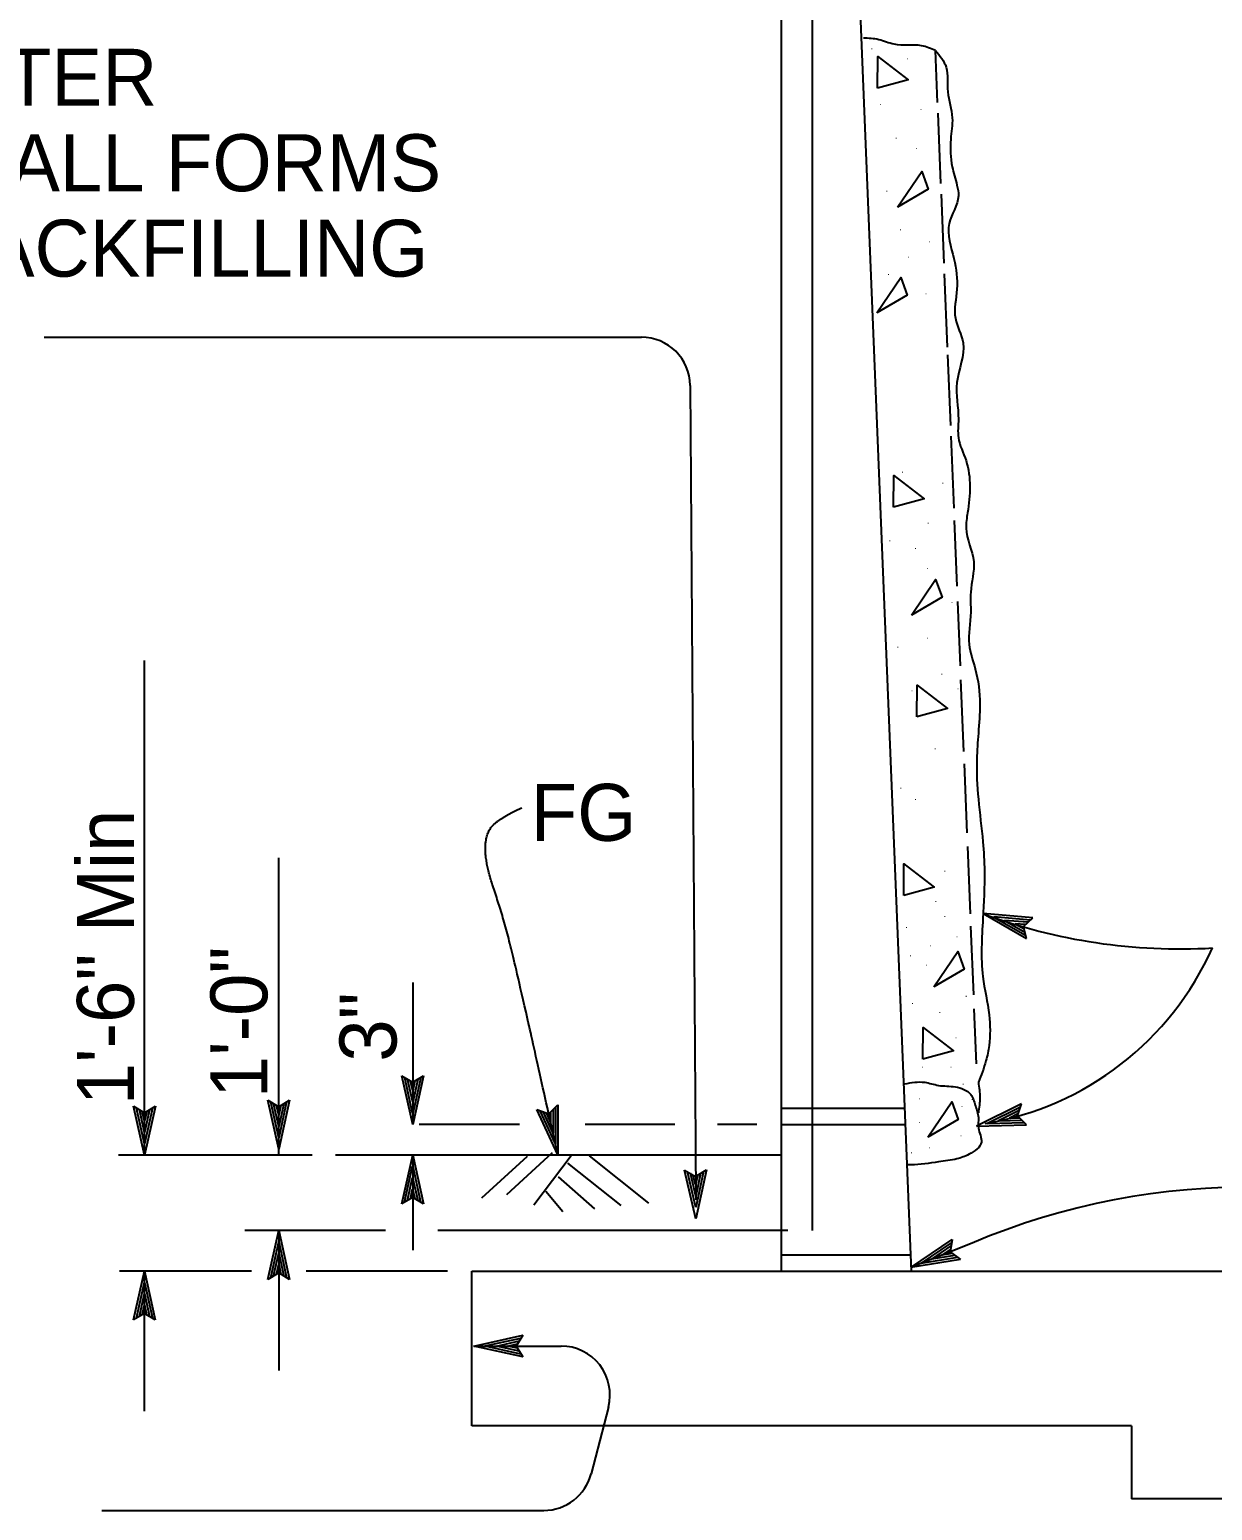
# Model space of a CAD drawing. Extents: x -894 to 866, y -472 to 714.
# Drawn here: x -12.9 to 132.3, y 331.7 to 513.6 of the extents above; entities that cross this region are included whole.
import ezdxf

# ---------------------------------------------------------------- set-up
doc = ezdxf.new("R2010")
doc.units = 0
for name, color, linetype in [('rd_EARTHWORK', 7, 'Continuous'), ('rd_PROFILE-OG', 7, 'Continuous'), ('str_Concrete-A', 7, 'Continuous'), ('str_Misc-Steel-A', 7, 'Continuous'), ('str_Text-A', 7, 'Continuous')]:
    doc.layers.add(name, color=color, linetype=linetype)

msp = doc.modelspace()

# ---------------------------------------------------------------- linework, layer by layer
at = {"layer": 'rd_EARTHWORK'}
for p, q in [((98.6, 504.67), (98.34, 511.07)), ((99.01, 494.71), (98.66, 503.35)), ((99.4, 484.92), (99.06, 493.39)), ((99.82, 474.6), (99.45, 483.62)), ((100.21, 464.98), (99.86, 473.65)), ((100.62, 454.82), (100.26, 463.66)), ((101, 445.23), (100.68, 453.31)), ((101.4, 435.43), (101.08, 443.35)), ((101.83, 424.91), (101.47, 433.73)), ((102.23, 414.94), (101.89, 423.4)), ((102.63, 404.96), (102.3, 413.23)), ((103.03, 395), (102.69, 403.46)), ((103.38, 386.52), (103.1, 393.3))]:
    msp.add_line(p, q, dxfattribs=at)
for points in [[(91.22, 506.43), (91.25, 510.33), (94.97, 507.45)], [(93.69, 491.83), (96.66, 496.18), (97.45, 494.01)], [(91.12, 478.82), (94.08, 483.17), (94.87, 480.99)], [(93.2, 454.94), (93.23, 458.84), (96.95, 455.96)], [(95.39, 441.69), (98.36, 446.04), (99.15, 443.87)], [(96.05, 429.18), (96.08, 433.09), (99.8, 430.21)], [(94.44, 407.21), (94.47, 411.11), (98.19, 408.23)], [(98.12, 396.01), (101.09, 400.36), (101.88, 398.18)], [(96.8, 387.1), (96.83, 391), (100.55, 388.12)], [(97.38, 377.51), (100.35, 381.86), (101.14, 379.69)]]:
    msp.add_lwpolyline(points, close=True, dxfattribs=at)
for points in [[(98.34, 511.07), (96.64, 511.64), (93.25, 511.83), (91.37, 512.39), (89.49, 512.58)], [(98.34, 511.07), (99.65, 509.01), (99.84, 506), (100.4, 502.8), (100.21, 500.16), (100.4, 496.78), (100.97, 494.52), (101.15, 493.2), (100.02, 489.82), (100.59, 485.49), (100.97, 481.73), (100.78, 478.15), (101.72, 475.14), (100.97, 470.25), (101.15, 465.74), (101.15, 463.48), (102.09, 460.66), (102.28, 454.26), (102.09, 452.38), (103.03, 448.24), (102.66, 444.48), (102.66, 442.03), (102.47, 438.08), (103.22, 435.07), (103.79, 430.74), (103.6, 427.17), (103.41, 423.97), (103.6, 419.08), (104.16, 413.81), (104.35, 410.23), (104.16, 404.4), (104.16, 397.25), (104.92, 392.55), (104.92, 388.79), (104.54, 386.9), (103.6, 384.27)], [(94.57, 384.08), (97.01, 384.27), (98.71, 383.89), (100.78, 383.71), (102.66, 382.77), (103.22, 381.45), (103.6, 379.94), (103.6, 378.63), (103.98, 376.93), (102.47, 375.43), (100.97, 374.86), (98.71, 374.49), (95.32, 374.11), (94.76, 374.11)], [(103.6, 384.27), (103.79, 382.39), (103.6, 380.51)]]:
    msp.add_spline(points, degree=3, dxfattribs=at)
at = {"layer": 'rd_PROFILE-OG'}
for p, q in [((79.46, 375.33), (24.64, 375.33)), ((48.2, 375.17), (42.58, 370.01)), ((51.28, 375.61), (45.66, 370.45)), ((53.61, 375.22), (49.01, 369.17)), ((55.8, 375.23), (63.11, 369.42)), ((53.16, 374.32), (59.69, 369.12)), ((52.01, 372.65), (56.47, 368.72)), ((50.48, 370.91), (52.58, 368.41))]:
    msp.add_line(p, q, dxfattribs=at)
at = {"layer": 'str_Concrete-A'}
for p, q in [((79.4, 569.07), (79.4, 361.07)), ((95.4, 361.07), (88.8, 524.39)), ((79.4, 381.07), (94.59, 381.07)), ((79.4, 379.07), (94.67, 379.07)), ((79.4, 363.07), (95.32, 363.07)), ((41.4, 342.07), (41.4, 361.07)), ((79.4, 361.07), (95.4, 361.07)), ((95.4, 361.07), (170.4, 361.07)), ((122.4, 342.07), (41.4, 342.07)), ((122.4, 342.07), (122.4, 333.07)), ((142.4, 333.07), (122.4, 333.07))]:
    msp.add_line(p, q, dxfattribs=at)
msp.add_lwpolyline([(41.4, 361.07), (79.4, 361.07)], dxfattribs=at)
at = {"layer": 'str_Misc-Steel-A'}
msp.add_line((83.2, 564.07), (83.2, 366.07), dxfattribs=at)
at = {"layer": 'str_Text-A'}
for p, q in [((-11.11, 475.83), (62.22, 475.83)), ((68.22, 469.89), (68.85, 376.82)), ((1.2, 375.33), (1.2, 436.1)), ((17.68, 375.33), (17.68, 411.85)), ((110.31, 404.47), (104.18, 405)), ((104.18, 405), (104.18, 405)), ((104.18, 405), (109.5, 401.93)), ((109.99, 404.2), (105.5, 404.59)), ((105.51, 404.58), (109.39, 402.34)), ((109.66, 403.93), (106.82, 404.17)), ((106.82, 404.17), (109.32, 402.72)), ((109.14, 403.43), (110.31, 404.47)), ((110.31, 404.47), (110.31, 404.47)), ((109.39, 403.65), (108.13, 403.76)), ((108.13, 403.76), (109.21, 403.14)), ((109.5, 401.93), (109.14, 403.43)), ((109.5, 401.93), (109.5, 401.93)), ((34.14, 396.52), (34.14, 379.07)), ((34.14, 379.07), (32.81, 385.07)), ((32.81, 385.07), (32.81, 385.07)), ((32.81, 385.07), (34.14, 384.27)), ((34.13, 380.46), (33.16, 384.83)), ((34.14, 381.83), (33.51, 384.66)), ((34.14, 383.21), (33.87, 384.42)), ((34.14, 384.27), (35.48, 385.07)), ((35.48, 385.07), (34.14, 379.07)), ((35.12, 384.85), (34.14, 380.45)), ((34.76, 384.62), (34.14, 381.83)), ((34.41, 384.44), (34.14, 383.21)), ((35.48, 385.07), (35.48, 385.07)), ((1.2, 375.33), (-0.13, 381.33)), ((-0.13, 381.33), (-0.13, 381.33)), ((-0.13, 381.33), (1.2, 380.53)), ((1.19, 376.72), (0.23, 381.1)), ((1.2, 378.09), (0.57, 380.92)), ((1.2, 379.48), (0.93, 380.68)), ((1.2, 380.53), (2.54, 381.33)), ((2.54, 381.33), (1.2, 375.33)), ((2.18, 381.11), (1.2, 376.71)), ((1.82, 380.88), (1.2, 378.09)), ((1.47, 380.7), (1.2, 379.48)), ((2.54, 381.33), (2.54, 381.33)), ((17.68, 376.07), (16.35, 382.07)), ((16.35, 382.07), (16.35, 382.07)), ((16.35, 382.07), (17.68, 381.27)), ((17.68, 377.46), (16.71, 381.83)), ((17.68, 378.83), (17.06, 381.66)), ((17.68, 380.21), (17.42, 381.42)), ((17.68, 381.27), (19.02, 382.07)), ((19.02, 382.07), (17.68, 376.07)), ((18.66, 381.85), (17.68, 377.45)), ((18.3, 381.62), (17.68, 378.83)), ((17.96, 381.44), (17.68, 380.21)), ((19.02, 382.07), (19.02, 382.07)), ((51.97, 375.34), (49.38, 380.91)), ((49.38, 380.91), (49.38, 380.91)), ((49.38, 380.91), (50.85, 380.41)), ((51.67, 376.69), (49.78, 380.75)), ((51.38, 378.03), (50.15, 380.66)), ((51.08, 379.38), (50.56, 380.51)), ((50.85, 380.41), (51.98, 381.48)), ((51.08, 380.64), (51.08, 379.38)), ((51.38, 380.89), (51.38, 378.03)), ((51.68, 381.2), (51.68, 376.68)), ((51.98, 381.48), (51.97, 375.34)), ((51.98, 381.48), (51.98, 381.48)), ((108.89, 381.62), (103.38, 378.89)), ((108.76, 381.22), (104.72, 379.22)), ((108.62, 380.82), (106.06, 379.55)), ((108.53, 380.44), (107.41, 379.88)), ((108.43, 380.13), (108.89, 381.62)), ((108.89, 381.62), (108.89, 381.62)), ((34.14, 379.07), (34.14, 379.07)), ((47.24, 379.07), (34.92, 379.07)), ((66.32, 379.07), (55.32, 379.07)), ((76.4, 379.07), (71.55, 379.07)), ((103.38, 378.89), (109.53, 379.03)), ((103.38, 378.89), (103.38, 378.89)), ((104.73, 379.22), (109.21, 379.32)), ((106.06, 379.55), (108.96, 379.62)), ((107.41, 379.88), (108.64, 379.91)), ((109.52, 379.03), (108.43, 380.13)), ((109.52, 379.03), (109.52, 379.03)), ((68.85, 376.82), (68.92, 369.81)), ((21.8, 375.33), (-2, 375.33)), ((1.2, 375.33), (1.2, 375.33)), ((17.68, 376.07), (17.68, 376.07)), ((32.8, 369.33), (34.14, 375.33)), ((34.14, 375.33), (34.14, 363.63)), ((34.14, 375.33), (34.14, 375.33)), ((34.14, 375.33), (35.47, 369.33)), ((51.97, 375.34), (51.97, 375.34)), ((33.15, 369.55), (34.13, 373.95)), ((34.14, 373.94), (35.11, 369.57)), ((68.92, 367.51), (67.53, 373.49)), ((67.53, 373.49), (67.53, 373.49)), ((67.53, 373.49), (68.87, 372.71)), ((68.9, 368.9), (67.89, 373.26)), ((68.89, 370.27), (68.24, 373.09)), ((68.87, 372.71), (70.2, 373.52)), ((69.49, 373.07), (68.89, 370.27)), ((69.84, 373.3), (68.91, 368.89)), ((70.2, 373.52), (68.92, 367.51)), ((70.2, 373.52), (70.2, 373.52)), ((33.51, 369.78), (34.13, 372.57)), ((34.13, 372.57), (34.76, 369.74)), ((68.88, 371.65), (68.6, 372.86)), ((69.14, 372.89), (68.88, 371.65)), ((34.14, 370.13), (32.8, 369.33)), ((33.86, 369.96), (34.13, 371.19)), ((34.13, 371.19), (34.4, 369.98)), ((35.47, 369.33), (34.14, 370.13)), ((32.8, 369.33), (32.8, 369.33)), ((35.47, 369.33), (35.47, 369.33)), ((30.8, 366.07), (13.53, 366.07)), ((16.34, 360.05), (17.68, 366.05)), ((17.68, 366.05), (17.68, 348.86)), ((17.68, 366.05), (17.68, 366.05)), ((17.68, 366.05), (19.01, 360.05)), ((80.2, 366.07), (37.21, 366.07)), ((68.92, 367.51), (68.92, 367.51)), ((16.7, 360.27), (17.68, 364.67)), ((17.68, 364.66), (18.65, 360.28)), ((95.32, 361.51), (100.4, 364.97)), ((102.85, 364.52), (95.32, 361.51)), ((96.61, 362.03), (100.31, 364.55)), ((97.89, 362.53), (100.28, 364.16)), ((100.4, 364.97), (100.15, 363.44)), ((100.4, 364.97), (100.4, 364.97)), ((17.06, 360.5), (17.68, 363.29)), ((17.68, 363.29), (18.3, 360.46)), ((101.39, 362.49), (95.32, 361.51)), ((101.06, 362.74), (96.6, 362.02)), ((100.71, 362.99), (97.89, 362.53)), ((99.17, 363.04), (100.19, 363.74)), ((100.41, 363.24), (99.17, 363.04)), ((100.15, 363.44), (101.39, 362.49)), ((101.39, 362.49), (101.39, 362.49)), ((14.36, 361.07), (-1.87, 361.07)), ((-0.14, 355.07), (1.2, 361.07)), ((1.2, 343.84), (1.2, 361.07)), ((1.2, 361.07), (1.2, 361.07)), ((1.2, 361.07), (2.53, 355.07)), ((17.68, 360.85), (16.34, 360.05)), ((17.4, 360.68), (17.68, 361.9)), ((17.68, 361.9), (17.94, 360.7)), ((19.01, 360.05), (17.68, 360.85)), ((38.4, 361.07), (21.05, 361.07)), ((95.32, 361.51), (95.32, 361.51)), ((0.21, 355.28), (1.2, 359.69)), ((1.2, 359.68), (2.17, 355.3)), ((16.34, 360.05), (16.34, 360.05)), ((19.01, 360.05), (19.01, 360.05)), ((0.57, 355.52), (1.19, 358.31)), ((0.92, 355.69), (1.19, 356.92)), ((1.19, 358.31), (1.82, 355.48)), ((1.19, 356.92), (1.46, 355.72)), ((1.2, 355.87), (-0.14, 355.07)), ((-0.14, 355.07), (-0.14, 355.07)), ((2.53, 355.07), (1.2, 355.87)), ((2.53, 355.07), (2.53, 355.07)), ((41.65, 351.86), (47.65, 353.19)), ((47.65, 353.19), (46.85, 351.86)), ((47.65, 353.19), (47.65, 353.19)), ((41.65, 351.86), (52.36, 351.86)), ((47.65, 350.52), (41.65, 351.86)), ((41.65, 351.86), (41.65, 351.86)), ((47.43, 350.88), (43.03, 351.86)), ((43.04, 351.87), (47.42, 352.83)), ((44.41, 351.86), (47.24, 352.49)), ((47.2, 351.24), (44.41, 351.86)), ((45.79, 351.86), (47, 352.13)), ((47.02, 351.58), (45.79, 351.86)), ((46.85, 351.86), (47.65, 350.52)), ((47.65, 350.52), (47.65, 350.52)), ((58.17, 344.36), (56.05, 336.16)), ((-4.03, 331.66), (50.24, 331.66))]:
    msp.add_line(p, q, dxfattribs=at)
for centre, radius, start, end in [((62.22, 469.83), 6, 0.6116, 90), ((128.36, 470.26), 69.6, 249.6732, 273.2808), ((98.28, 415.99), 37.3, 279.5149, 335.9431), ((136.77, 284.25), 87.14, 65.132, 112.9096), ((52.36, 345.86), 6, 345.4712, 90), ((50.24, 337.66), 6, 270, 345.4711)]:
    msp.add_arc(centre, radius, start, end, dxfattribs=at)
msp.add_open_spline([(51.97, 375.34), (47.52, 395.41), (45.29, 404.6), (43.06, 411.01), (43.06, 414.92), (45.01, 416.87), (47.52, 417.98)], degree=2, dxfattribs=at)

# ---------------------------------------------------------------- texts
at = {"layer": 'rd_EARTHWORK'}
for p in [(90.38, 511.2), (94.78, 509.98), (91.46, 504.36), (96.41, 503.75), (93.36, 500.23), (95.87, 498.94), (92.21, 493.72), (93.9, 488.98), (97.43, 487.48), (94.85, 485.59), (92.41, 483.49), (97.02, 481.11), (94.13, 459.19), (99.09, 457.83), (97.29, 452.92), (92.58, 450.75), (95.74, 449.82), (97.23, 447.34), (100.21, 443.18), (97.23, 438.77), (93.57, 437.66), (98.97, 434.37), (95.31, 432.32), (100.96, 432.57), (98.16, 425.18), (93.94, 420.34), (95.74, 418.97), (99.34, 410.16), (98.23, 406.43), (99.34, 404.57), (94.63, 403.21), (100.83, 402.09), (97.6, 400.97), (95.12, 399.73), (97.11, 398.61), (101.95, 394.77), (95.37, 393.9), (98.72, 392.78), (100.71, 389.68), (96.61, 386.08), (100.09, 386.08), (101.58, 383.97), (96.24, 382.17), (102.69, 382.1), (101.45, 381.23), (96.24, 379.25), (101.33, 377.63), (95.25, 375.52), (97.48, 376.14)]:
    msp.add_text('.', height=0.8, dxfattribs=at).set_placement(p)
at = {"layer": 'str_Text-A'}
for s, p in [('TO BE DONE AFTER', (-88.24, 504.27)), ('REMOVAL OF WALL FORMS', (-88.24, 493.77)), ('AND BEFORE BACKFILLING', (-88.24, 483.27)), ('FG', (48.62, 413.94))]:
    msp.add_text(s, height=7, dxfattribs=at).set_placement(p)
for s, p in [('1\'-6" Min', (-0.1, 381.45)), ('1\'-0"', (16.29, 382.32)), ('3"', (32.15, 386.8))]:
    msp.add_text(s, height=7, rotation=90, dxfattribs=at).set_placement(p)

doc.saveas('drawing.dxf')
